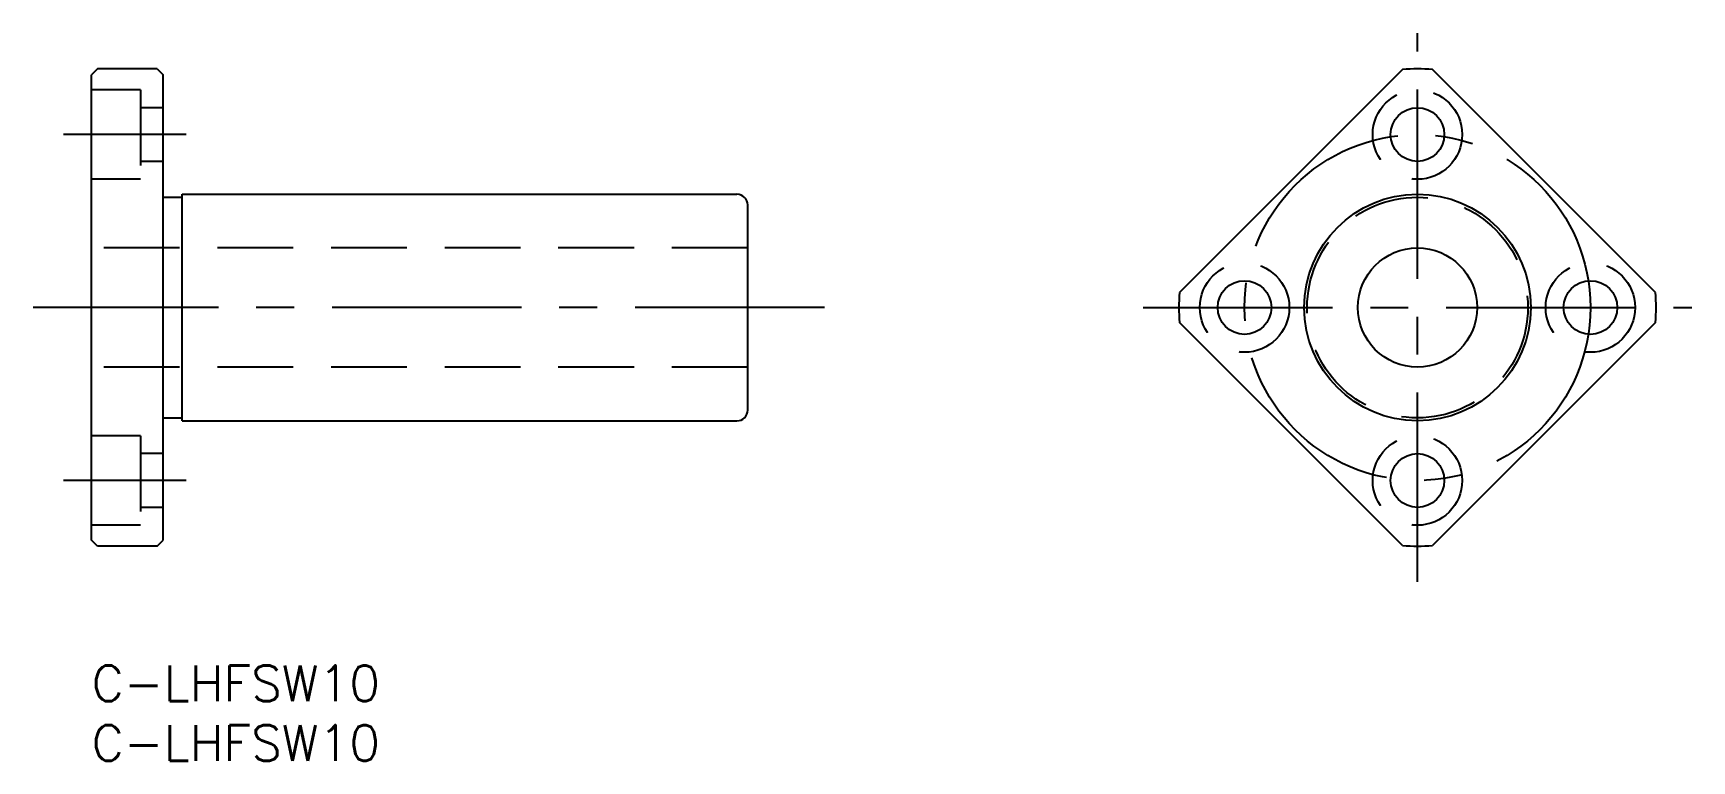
# Model space of a CAD drawing. Extents: x -5 to 134, y -8 to 53.
import ezdxf

# ---------------------------------------------------------------- set-up
doc = ezdxf.new("R2010")
doc.units = 0
doc.header["$LTSCALE"] = 0.5
doc.linetypes.add('CENTER', pattern=[50.8, 31.75, -6.35, 6.35, -6.35])
doc.linetypes.add('DASHED', pattern=[19.05, 12.7, -6.35])
for name, color, linetype in [('MSM_CENTER', 1, 'CENTER'), ('MSM_CONTINUOUS', 7, 'CONTINUOUS'), ('MSM_DASHED', 4, 'DASHED'), ('MSM_PART_NUMBER', 7, 'CONTINUOUS')]:
    doc.layers.add(name, color=color, linetype=linetype)
doc.styles.get("Standard").update_dxf_attribs({"font": 'txt.shx', "height": 3, "bigfont": 'bigfont.shx'})

# ---------------------------------------------------------------- blocks, each defined once
blk = doc.blocks.new('*U26')
at = {"layer": 'MSM_PART_NUMBER'}
blk.add_text('C-LHFSW10', height=3, dxfattribs=at).set_placement((0, -3))
blk = doc.blocks.new('*U27')
at = {"layer": 'MSM_PART_NUMBER'}
blk.add_text('C-LHFSW10', height=3, dxfattribs=at).set_placement((0, -8))

msp = doc.modelspace()

# ---------------------------------------------------------------- linework, layer by layer
at = {"layer": 'MSM_CENTER'}
for p, q in [((111.15, 7), (111.15, 53)), ((7.92, 44.5), (-2.35, 44.5)), ((61.43, 30), (-4.9, 30)), ((88.15, 30), (134.15, 30)), ((7.92, 15.5), (-2.35, 15.5))]:
    msp.add_line(p, q, dxfattribs=at)
msp.add_circle((111.15, 30), 14.5, dxfattribs=at)
at = {"layer": 'MSM_CONTINUOUS'}
for p, q in [((0.5, 50), (0, 49.5)), ((0, 10.5), (0, 49.5)), ((5.5, 50), (0.5, 50)), ((5.5, 50), (6, 49.5)), ((6, 10.5), (6, 49.5)), ((109.9, 49.96), (91.19, 31.25)), ((131.11, 31.25), (112.4, 49.96)), ((6, 39.25), (7.6, 39.25)), ((7.6, 39.5), (54.1, 39.5)), ((7.6, 20.5), (7.6, 39.5)), ((55, 21.4), (55, 38.6)), ((109.9, 10.04), (91.19, 28.75)), ((131.11, 28.75), (112.4, 10.04)), ((6, 20.75), (7.6, 20.75)), ((7.6, 20.5), (54.1, 20.5)), ((11.38, 20.5), (11.38, 20.5)), ((16.75, 20.5), (16.75, 20.5)), ((0.5, 10), (0, 10.5)), ((5.5, 10), (0.5, 10)), ((5.5, 10), (6, 10.5))]:
    msp.add_line(p, q, dxfattribs=at)
for centre, radius in [((111.15, 44.5), 2.25), ((111.15, 30), 9.5), ((111.15, 30), 5), ((96.65, 30), 2.25), ((125.65, 30), 2.25), ((111.15, 15.5), 2.25)]:
    msp.add_circle(centre, radius, dxfattribs=at)
for centre, radius, start, end in [((111.15, 30), 20, 86.4096, 93.5904), ((54.1, 38.6), 0.9, 0, 90), ((111.15, 30), 20, 176.4096, 183.5904), ((111.15, 30), 20, 356.4096, 3.5904), ((54.1, 21.4), 0.9, 270, 0), ((111.15, 30), 20, 266.4096, 273.5904)]:
    msp.add_arc(centre, radius, start, end, dxfattribs=at)
at = {"layer": 'MSM_DASHED'}
for p, q in [((4.1, 48.25), (0, 48.25)), ((4.1, 48.25), (4.1, 40.75)), ((6, 46.75), (4.1, 46.75)), ((6, 42.25), (4.1, 42.25)), ((4.1, 40.75), (0, 40.75)), ((55, 35), (0, 35)), ((55, 25), (0, 25)), ((4.1, 19.25), (0, 19.25)), ((4.1, 19.25), (4.1, 11.75)), ((6, 17.75), (4.1, 17.75)), ((6, 13.25), (4.1, 13.25)), ((4.1, 11.75), (0, 11.75))]:
    msp.add_line(p, q, dxfattribs=at)
for centre, radius in [((111.15, 44.5), 3.75), ((111.15, 30), 9.25), ((96.65, 30), 3.75), ((125.65, 30), 3.75), ((111.15, 15.5), 3.75)]:
    msp.add_circle(centre, radius, dxfattribs=at)

# ---------------------------------------------------------------- block references
at = {"layer": 'MSM_CONTINUOUS'}
for name in ['*U26', '*U27']:
    msp.add_blockref(name, (0, 0), dxfattribs=at)

doc.saveas('drawing.dxf')
